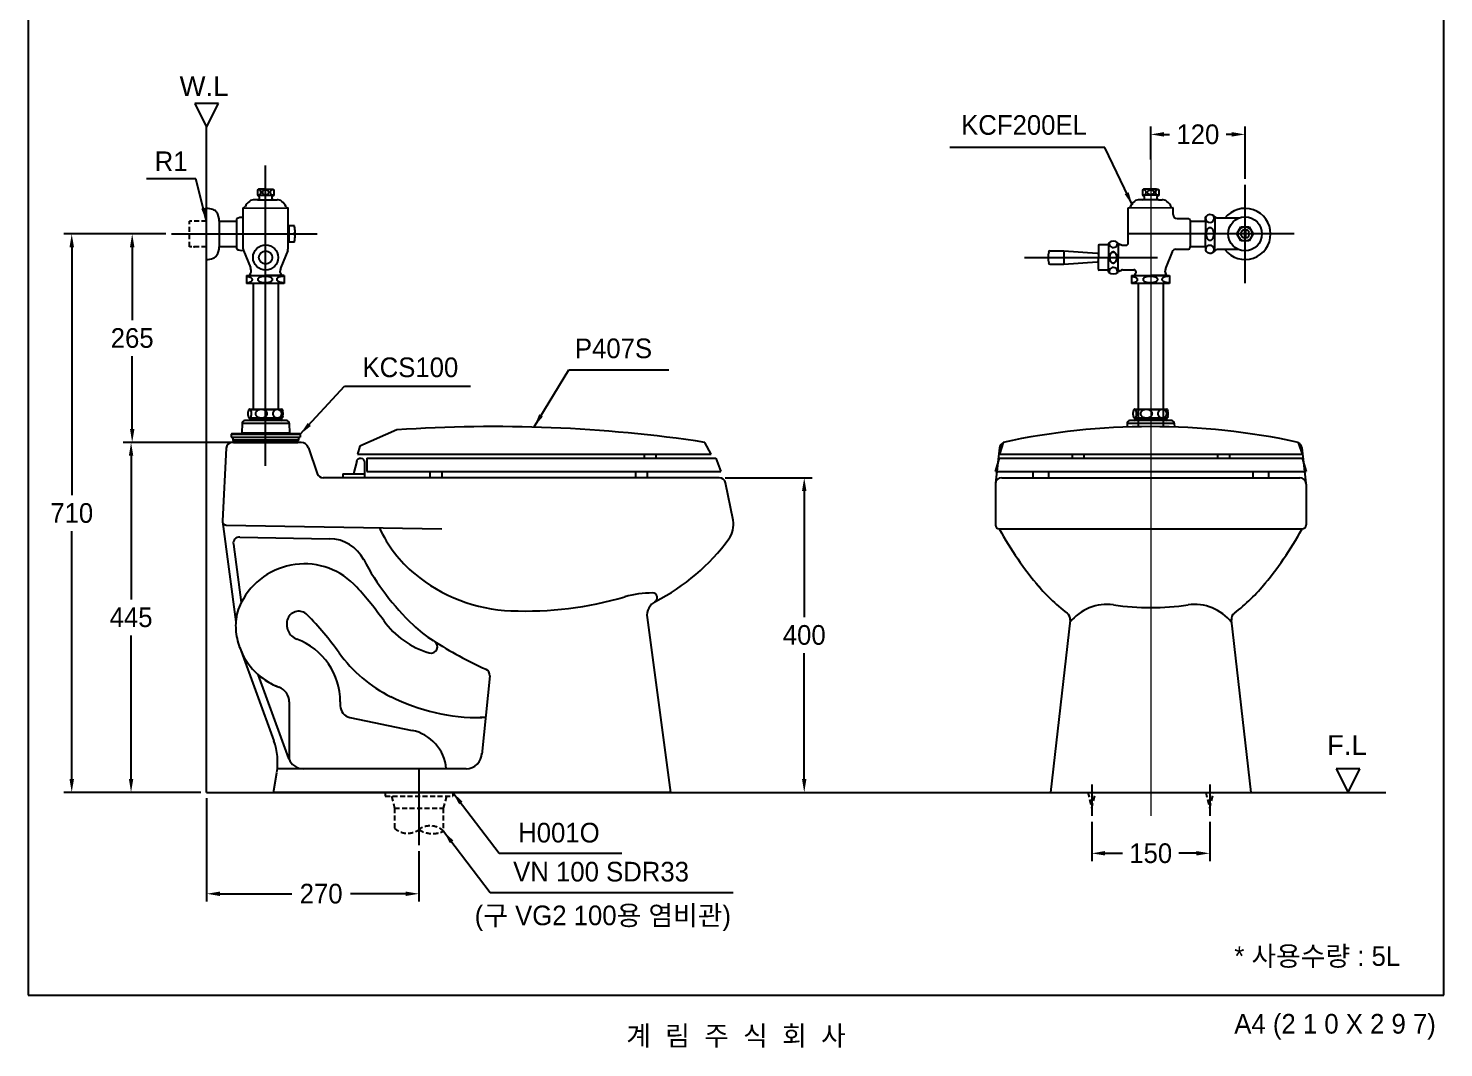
# Model space of a CAD drawing. Header units: millimetres. Extents: x -1900 to 1800, y -67 to 2530.
# Drawn here: x 0 to 1800, y -67 to 1229 of the extents above; entities that cross this region are included whole.
import ezdxf
from ezdxf.enums import TextEntityAlignment as Align
from ezdxf.lldxf.tags import DXFTag

# ---------------------------------------------------------------- set-up
doc = ezdxf.new("R2010")
doc.units = ezdxf.units.MM
doc.linetypes.add('DASHED2', pattern=[9.525, 6.35, -3.175])
for name, color, linetype in [('TEXT', 7, 'Continuous'), ('내부선 및 부속', 4, 'Continuous'), ('도각라인', 255, 'Continuous'), ('외형선', 3, 'Continuous'), ('점선', 6, 'DASHED2'), ('중심선', 1, 'DASHED'), ('치수선', 7, 'Continuous')]:
    doc.layers.add(name, color=color, linetype=linetype)
doc.styles.add('____', font='')
doc.styles.add('타이틀', font='H2GTRM.TTF', dxfattribs={"height": 25})
doc.styles.get('____').set_extended_font_data('굴림')
tags = doc.linetypes.add('DASHDOT', pattern=[70, 31, -13, 13, -13]).pattern_tags.tags
tags[10:11] = [DXFTag(74, 4), DXFTag(75, 0), DXFTag(340, '0'), DXFTag(46, 0.0), DXFTag(50, 0.0), DXFTag(44, 0.0), DXFTag(45, 0.0)]
tags[8:9] = [DXFTag(74, 4), DXFTag(75, 0), DXFTag(340, '0'), DXFTag(46, 0.0), DXFTag(50, 0.0), DXFTag(44, 0.0), DXFTag(45, 0.0)]
tags[6:7] = [DXFTag(74, 4), DXFTag(75, 0), DXFTag(340, '0'), DXFTag(46, 0.0), DXFTag(50, 0.0), DXFTag(44, 0.0), DXFTag(45, 0.0)]
tags[4:5] = [DXFTag(74, 4), DXFTag(75, 0), DXFTag(340, '0'), DXFTag(46, 0.0), DXFTag(50, 0.0), DXFTag(44, 0.0), DXFTag(45, 0.0)]
tags = doc.linetypes.add('DASHED', pattern=[25.72, 12.86, -12.86]).pattern_tags.tags
tags[6:7] = [DXFTag(74, 4), DXFTag(75, 0), DXFTag(340, '0'), DXFTag(46, 0.0), DXFTag(50, 0.0), DXFTag(44, 0.0), DXFTag(45, 0.0)]
tags[4:5] = [DXFTag(74, 4), DXFTag(75, 0), DXFTag(340, '0'), DXFTag(46, 0.0), DXFTag(50, 0.0), DXFTag(44, 0.0), DXFTag(45, 0.0)]
doc.dimstyles.new('MSADIM', dxfattribs={"dimtxt": 33, "dimasz": 17, "dimexe": 10, "dimexo": 7.5, "dimgap": 10, "dimtad": 0, "dimtih": 1, "dimtoh": 1, "dimdec": 0, "dimzin": 1, "dimdsep": 46, "dimtxsty": '____', "dimcen": 11.25, "dimadec": 0, "dimazin": 0, "dimtfac": 1, "dimtdec": 0, "dimtix": 1, "dimtmove": 0, "dimatfit": 3, "dimfxl": 1, "dimtolj": 1, "dimtzin": 1, "dimarcsym": 0})

# ---------------------------------------------------------------- blocks, each defined once
blk = doc.blocks.new('*D3')
at = {"layer": '치수선', "color": 0, "linetype": 'Continuous', "lineweight": -2, "transparency": 16777216}
for p, q in [((226.8, 250.2), (226.8, 118.8)), ((496.8, 183), (496.8, 118.8)), ((243.8, 128.8), (335.1, 128.8)), ((479.8, 128.8), (409.7, 128.8))]:
    blk.add_line(p, q, dxfattribs=at)
at = {"layer": '치수선', "color": 0, "linetype": 'Continuous', "transparency": 16777216}
for points in [[(243.8, 131.6), (243.8, 125.9), (226.8, 128.8)], [(479.8, 131.6), (479.8, 125.9), (496.8, 128.8)]]:
    blk.add_solid(points, dxfattribs=at)
at = {"layer": '치수선', "color": 0, "linetype": 'Continuous', "transparency": 16777216, "insert": (372.4, 128.8), "char_height": 25, "attachment_point": 5, "style": '____'}
blk.add_mtext('\\A1;270', dxfattribs=at)
blk = doc.blocks.new('*D4')
at = {"layer": '치수선', "color": 0, "linetype": 'Continuous', "lineweight": -2, "transparency": 16777216}
for p, q in [((1427.4, 1062.2), (1427.4, 1104.2)), ((1547.4, 1037.7), (1547.4, 1104.2)), ((1444.4, 1094.2), (1451.4, 1094.2)), ((1530.4, 1094.2), (1523.3, 1094.2))]:
    blk.add_line(p, q, dxfattribs=at)
at = {"layer": '치수선', "color": 0, "linetype": 'Continuous', "transparency": 16777216}
for points in [[(1444.4, 1097.1), (1444.4, 1091.4), (1427.4, 1094.2)], [(1530.4, 1097.1), (1530.4, 1091.4), (1547.4, 1094.2)]]:
    blk.add_solid(points, dxfattribs=at)
at = {"layer": '치수선', "color": 0, "linetype": 'Continuous', "transparency": 16777216, "insert": (1487.4, 1094.2), "char_height": 25, "attachment_point": 5, "style": '____'}
blk.add_mtext('\\A1;120', dxfattribs=at)
blk = doc.blocks.new('*D5')
at = {"layer": '치수선', "color": 0, "linetype": 'Continuous', "lineweight": -2, "transparency": 16777216}
for p, q in [((886.3, 657.7), (996.8, 657.7)), ((986.8, 640.7), (986.8, 480.5)), ((986.8, 274.7), (986.8, 434.8)), ((824.3, 257.7), (996.8, 257.7))]:
    blk.add_line(p, q, dxfattribs=at)
at = {"layer": '치수선', "color": 0, "linetype": 'Continuous', "transparency": 16777216}
for points in [[(983.9, 640.7), (989.6, 640.7), (986.8, 657.7)], [(983.9, 274.7), (989.6, 274.7), (986.8, 257.7)]]:
    blk.add_solid(points, dxfattribs=at)
at = {"layer": '치수선', "color": 0, "linetype": 'Continuous', "transparency": 16777216, "insert": (986.8, 457.7), "char_height": 25, "attachment_point": 5, "style": '____'}
blk.add_mtext('\\A1;400', dxfattribs=at)
blk = doc.blocks.new('*D13')
at = {"layer": '치수선', "color": 0, "linetype": 'Continuous', "lineweight": -2, "transparency": 16777216}
for p, q in [((294.3, 702.7), (120.7, 702.7)), ((130.7, 685.7), (130.7, 503)), ((130.7, 274.7), (130.7, 457.3)), ((219.3, 257.7), (120.7, 257.7))]:
    blk.add_line(p, q, dxfattribs=at)
at = {"layer": '치수선', "color": 0, "linetype": 'Continuous', "transparency": 16777216}
for points in [[(127.9, 685.7), (133.5, 685.7), (130.7, 702.7)], [(127.9, 274.7), (133.5, 274.7), (130.7, 257.7)]]:
    blk.add_solid(points, dxfattribs=at)
at = {"layer": '치수선', "color": 0, "linetype": 'Continuous', "transparency": 16777216, "insert": (130.7, 480.2), "char_height": 25, "attachment_point": 5, "style": '____'}
blk.add_mtext('\\A1;445', dxfattribs=at)
blk = doc.blocks.new('*D14')
at = {"layer": '치수선', "color": 0, "linetype": 'Continuous', "lineweight": -2, "transparency": 16777216}
for p, q in [((174.8, 967.7), (122.1, 967.7)), ((132.1, 950.7), (132.1, 858)), ((132.1, 719.7), (132.1, 812.4)), ((253.3, 702.7), (122.1, 702.7))]:
    blk.add_line(p, q, dxfattribs=at)
at = {"layer": '치수선', "color": 0, "linetype": 'Continuous', "transparency": 16777216}
for points in [[(129.3, 950.7), (135, 950.7), (132.1, 967.7)], [(129.3, 719.7), (135, 719.7), (132.1, 702.7)]]:
    blk.add_solid(points, dxfattribs=at)
at = {"layer": '치수선', "color": 0, "linetype": 'Continuous', "transparency": 16777216, "insert": (132.1, 835.2), "char_height": 25, "attachment_point": 5, "style": '____'}
blk.add_mtext('\\A1;265', dxfattribs=at)
blk = doc.blocks.new('*D15')
at = {"layer": '치수선', "color": 0, "linetype": 'Continuous', "lineweight": -2, "transparency": 16777216}
for p, q in [((174.8, 967.7), (45.2, 967.7)), ((55.2, 950.7), (55.2, 635.5)), ((55.2, 274.7), (55.2, 589.8)), ((219.3, 257.7), (45.2, 257.7))]:
    blk.add_line(p, q, dxfattribs=at)
at = {"layer": '치수선', "color": 0, "linetype": 'Continuous', "transparency": 16777216}
for points in [[(52.4, 950.7), (58.1, 950.7), (55.2, 967.7)], [(52.4, 274.7), (58.1, 274.7), (55.2, 257.7)]]:
    blk.add_solid(points, dxfattribs=at)
at = {"layer": '치수선', "color": 0, "linetype": 'Continuous', "transparency": 16777216, "insert": (55.2, 612.7), "char_height": 25, "attachment_point": 5, "style": '____'}
blk.add_mtext('\\A1;710', dxfattribs=at)
blk = doc.blocks.new('*D16')
at = {"layer": '치수선', "color": 0, "linetype": 'Continuous', "lineweight": -2, "transparency": 16777216}
for p, q in [((1352.4, 220.2), (1352.4, 170.2)), ((1502.4, 220.2), (1502.4, 170.2)), ((1369.4, 180.2), (1391.5, 180.2)), ((1485.4, 180.2), (1463.3, 180.2))]:
    blk.add_line(p, q, dxfattribs=at)
at = {"layer": '치수선', "color": 0, "linetype": 'Continuous', "transparency": 16777216}
for points in [[(1369.4, 183.1), (1369.4, 177.4), (1352.4, 180.2)], [(1485.4, 183.1), (1485.4, 177.4), (1502.4, 180.2)]]:
    blk.add_solid(points, dxfattribs=at)
at = {"layer": '치수선', "color": 0, "linetype": 'Continuous', "transparency": 16777216, "insert": (1427.4, 180.2), "char_height": 25, "attachment_point": 5, "style": '____'}
blk.add_mtext('\\A1;150', dxfattribs=at)

msp = doc.modelspace()

# ---------------------------------------------------------------- linework, layer by layer
at = {"layer": '내부선 및 부속', "linetype": 'Continuous'}
for p, q in [((291.5, 1011.2), (287.4, 1011.2)), ((292.8, 1024.7), (291.4, 1023.9)), ((291.4, 1023.9), (291.4, 1016.8)), ((291.4, 1016.8), (292.3, 1016.2)), ((291.4, 1016.8), (293, 1015.7)), ((291.4, 1016.8), (312.2, 1016.8)), ((291.5, 1011.2), (312.1, 1011.2)), ((301.8, 1024.7), (292.8, 1024.7)), ((294.3, 1024.7), (310.8, 1024.7)), ((312.2, 1016.8), (310.7, 1015.7)), ((310.8, 1024.7), (312.2, 1023.9)), ((312.2, 1016.8), (311.4, 1016.2)), ((312.1, 1011.2), (316.3, 1011.2)), ((312.2, 1023.9), (312.2, 1016.8)), ((1417.1, 1011.2), (1412.9, 1011.2)), ((1418.4, 1024.7), (1417, 1023.9)), ((1417, 1023.9), (1417, 1016.8)), ((1417, 1016.8), (1417.8, 1016.2)), ((1417, 1016.8), (1418.5, 1015.7)), ((1437.8, 1016.8), (1417, 1016.8)), ((1437.7, 1011.2), (1417.1, 1011.2)), ((1434.9, 1024.7), (1418.4, 1024.7)), ((1427.4, 1024.7), (1436.4, 1024.7)), ((1437.8, 1016.8), (1436.2, 1015.7)), ((1436.4, 1024.7), (1437.8, 1023.9)), ((1437.8, 1016.8), (1436.9, 1016.2)), ((1437.7, 1011.2), (1441.8, 1011.2)), ((1437.8, 1023.9), (1437.8, 1016.8)), ((273.3, 1000.7), (330.3, 1000.5)), ((273.3, 948.6), (273.3, 1000.7)), ((330.3, 1000.5), (330.1, 1000.7)), ((330.3, 948.6), (330.3, 1000.7)), ((1398.9, 998.7), (1398.9, 1000.7)), ((1398.9, 1000.5), (1399, 1000.7)), ((1455.9, 1000.7), (1398.9, 1000.5)), ((1398.9, 956.2), (1398.9, 998.7)), ((1455.9, 998.7), (1455.9, 1000.7)), ((1455.9, 992.2), (1455.9, 998.7)), ((242.8, 983.9), (242.8, 951.4)), ((242.8, 983.9), (264.8, 983.9)), ((264.8, 986.7), (264.8, 967.7)), ((331.5, 978.1), (331, 976.9)), ((331.5, 978.1), (331.5, 957.3)), ((338.5, 978.1), (331.5, 978.1)), ((1460.9, 987.2), (1475.4, 987.2)), ((1477.4, 985.2), (1477.4, 983.7)), ((1477.4, 983.7), (1477.4, 950.2)), ((1477.4, 983.7), (1497, 983.7)), ((1497, 984.9), (1497, 989.2)), ((1497, 984.9), (1497, 967.7)), ((1508.8, 988.7), (1508.8, 989.5)), ((1508.8, 989.3), (1511.5, 987.7)), ((1508.8, 988.7), (1508.8, 967.7)), ((1539.5, 987.7), (1511.5, 987.7)), ((1537, 967.7), (1542.2, 976.7)), ((1542.2, 976.7), (1552.6, 976.7)), ((1546.7, 973), (1546.7, 962.3)), ((1548.1, 973), (1548.1, 962.3)), ((1552.6, 976.7), (1557.8, 967.7)), ((264.8, 967.7), (264.8, 948.7)), ((331.5, 957.3), (331, 958.4)), ((338.5, 957.3), (331.5, 957.3)), ((339.3, 968.4), (337.3, 968.4)), ((337.3, 968.4), (337.3, 966.9)), ((339.3, 966.9), (337.3, 966.9)), ((1373.9, 956.1), (1373.9, 937.7)), ((1385.9, 956.1), (1385.9, 937.7)), ((1385.9, 955.2), (1387.4, 955.2)), ((1385.9, 954.2), (1389.1, 954.2)), ((1387.4, 955.2), (1390.2, 953.6)), ((1387.4, 954.2), (1387.4, 955.2)), ((1497, 950.4), (1497, 967.7)), ((1508.8, 946.7), (1508.8, 967.7)), ((1542.2, 958.7), (1537, 967.7)), ((1552.6, 958.7), (1542.2, 958.7)), ((1557.8, 967.7), (1552.6, 958.7)), ((264.8, 951.4), (242.8, 951.4)), ((273.7, 946.8), (282.5, 924.8)), ((330, 946.8), (321.2, 924.8)), ((1299.5, 946.2), (1316.9, 946.2)), ((1316.9, 946.2), (1316.9, 929.2)), ((1316.9, 946.2), (1359.1, 943.2)), ((1360.9, 952.7), (1360.9, 948.4)), ((1360.9, 948.4), (1360.9, 937.7)), ((1360.9, 922.7), (1360.9, 937.7)), ((1372.9, 953.7), (1361.9, 953.7)), ((1373.9, 919.2), (1373.9, 937.7)), ((1385.9, 919.2), (1385.9, 937.7)), ((1391.7, 953.2), (1395.9, 953.2)), ((1454.8, 945), (1446.7, 924.8)), ((1459.5, 948.2), (1475.4, 948.2)), ((1477.4, 950.2), (1477.4, 951.7)), ((1477.4, 951.7), (1497, 951.7)), ((1477.4, 951.7), (1497, 951.7)), ((1497, 950.4), (1497, 951.7)), ((1497, 950.4), (1497, 946.2)), ((1497, 950.4), (1497, 946.2)), ((1508.8, 946.1), (1511.5, 947.7)), ((1508.8, 946.7), (1508.8, 947.6)), ((1508.8, 946.7), (1508.8, 945.9)), ((1539.5, 947.7), (1511.5, 947.7)), ((283.3, 919.1), (283.3, 920.4)), ((320.3, 919.1), (320.3, 920.4)), ((320.3, 918.8), (320.3, 919.2)), ((1299.5, 929.2), (1316.9, 929.2)), ((1316.9, 929.2), (1359.1, 932.2)), ((1372.9, 921.7), (1361.9, 921.7)), ((1385.9, 921.2), (1389.1, 921.2)), ((1385.9, 920.2), (1387.4, 920.2)), ((1387.4, 920.2), (1390.2, 921.8)), ((1387.4, 921.2), (1387.4, 920.2)), ((1391.7, 922.2), (1405.9, 922.2)), ((1408.9, 918.8), (1408.9, 919.2)), ((1445.9, 919.1), (1445.9, 920.4)), ((277.3, 914.7), (277.3, 904.7)), ((277.3, 914.7), (301.3, 914.7)), ((325.3, 904.7), (277.3, 904.7)), ((281.4, 914.7), (281.6, 914.7)), ((281.8, 915.7), (282.9, 917.6)), ((281.8, 914.7), (281.8, 915.7)), ((285.9, 904.7), (285.9, 744.9)), ((325.3, 914.7), (301.3, 914.7)), ((301.6, 914.7), (322.1, 914.7)), ((317.7, 904.7), (317.7, 744.9)), ((321.8, 915.7), (320.6, 917.8)), ((321.7, 914.7), (321.6, 914.7)), ((321.7, 914.7), (322.1, 914.7)), ((321.8, 914.7), (321.8, 915.7)), ((325.3, 914.7), (325.3, 904.7)), ((1403.1, 914.7), (1427.1, 914.7)), ((1403.1, 914.7), (1403.1, 904.7)), ((1451.1, 904.7), (1403.1, 904.7)), ((1407.2, 914.7), (1407.4, 914.7)), ((1407.4, 915.7), (1408.6, 917.8)), ((1407.4, 914.7), (1407.4, 915.7)), ((1411.5, 904.7), (1411.5, 722.5)), ((1448.1, 914.7), (1427.1, 914.7)), ((1427.4, 914.7), (1451.1, 914.7)), ((1443.3, 904.7), (1443.3, 722.5)), ((1447.4, 915.7), (1446.3, 917.6)), ((1447.4, 914.7), (1447.4, 915.7)), ((1447.5, 914.7), (1447.4, 914.7)), ((1447.5, 914.7), (1447.9, 914.7)), ((1451.1, 914.7), (1451.1, 904.7)), ((260.8, 702.7), (342.9, 702.7)), ((468.5, 718.4), (421.5, 697.7)), ((868.5, 687.7), (860.5, 702.7)), ((1239.9, 702.7), (1234.9, 687.7)), ((1614.9, 702.7), (1619.9, 687.7)), ((421.5, 697.7), (418.5, 687.7)), ((418.5, 687.7), (868.5, 687.7)), ((783, 687.7), (783, 682.7)), ((798, 687.7), (798, 682.7)), ((1234.9, 687.7), (1619.9, 687.7)), ((1327.4, 687.7), (1327.4, 682.7)), ((1342.4, 687.7), (1342.4, 682.7)), ((1512.4, 687.7), (1512.4, 682.7)), ((1527.4, 687.7), (1527.4, 682.7)), ((417.6, 678.9), (413.6, 662.7)), ((427.5, 677.7), (427.5, 657.7)), ((430.5, 682.7), (874.5, 682.7)), ((430.5, 682.7), (430.5, 665.7)), ((874.5, 682.7), (880.5, 665.7)), ((1229.9, 665.7), (1234.9, 682.7)), ((1234.9, 682.7), (1619.9, 682.7)), ((1619.9, 682.7), (1624.9, 665.7)), ((399.8, 662.7), (427.5, 662.7)), ((399.8, 662.7), (399.8, 657.7)), ((430.5, 665.7), (880.5, 665.7)), ((510.8, 665.7), (510.8, 657.7)), ((525.8, 665.7), (525.8, 657.7)), ((772.2, 665.7), (772.2, 657.7)), ((787.2, 665.7), (787.2, 657.7)), ((1229.9, 665.7), (1624.9, 665.7)), ((1237.9, 657.7), (1616.9, 657.7)), ((1277.4, 665.7), (1277.4, 657.7)), ((1297.4, 665.7), (1297.4, 657.7)), ((1557.4, 665.7), (1557.4, 657.7)), ((1577.4, 665.7), (1577.4, 657.7)), ((251.7, 597.6), (525.9, 592.7)), ((268.9, 582.3), (383.2, 580.2)), ((1234.9, 592.7), (1619.9, 592.7)), ((260.8, 573.2), (270.7, 499)), ((292, 407.7), (331.1, 300.8)), ((586.8, 406), (576.7, 305.7)), ((331.8, 372.7), (331.8, 299.1)), ((396.8, 372.7), (396.8, 367.7)), ((408.8, 353), (488, 336.5)), ((581.4, 352.7), (574.6, 352.7)), ((556.8, 287.7), (316.7, 287.7))]:
    msp.add_line(p, q, dxfattribs=at)
at = {"layer": '내부선 및 부속'}
for p, q in [((280.7, 744.6), (280.9, 744.6)), ((281.1, 744.9), (322.5, 744.9)), ((282.1, 744.6), (294.1, 744.6)), ((298.7, 744.6), (315, 744.6)), ((318.3, 744.6), (322.9, 744.6)), ((1406.3, 744.6), (1406.5, 744.6)), ((1406.7, 744.9), (1448.1, 744.9)), ((1407.7, 744.6), (1419.7, 744.6)), ((1424.2, 744.6), (1440.6, 744.6)), ((1443.9, 744.6), (1448.5, 744.6)), ((271.8, 726.9), (271.6, 714.4)), ((271.8, 726.9), (331.9, 726.9)), ((328.4, 730.4), (275.3, 730.4)), ((280.7, 733.7), (280.9, 733.7)), ((281.1, 733.4), (322.5, 733.4)), ((281.8, 733.4), (281.8, 731.4)), ((321.8, 731.4), (281.8, 731.4)), ((282.1, 733.7), (294.1, 733.7)), ((298.7, 733.7), (315, 733.7)), ((318.3, 733.7), (322.9, 733.7)), ((321.8, 733.4), (321.8, 731.4)), ((331.9, 726.9), (332, 714.4)), ((1397.3, 726.9), (1397.3, 722.2)), ((1397.3, 726.9), (1457.4, 726.9)), ((1453.9, 730.4), (1400.8, 730.4)), ((1406.3, 733.7), (1406.5, 733.7)), ((1406.7, 733.4), (1448.1, 733.4)), ((1407.4, 733.4), (1407.4, 731.4)), ((1447.4, 731.4), (1407.4, 731.4)), ((1407.7, 733.7), (1419.7, 733.7)), ((1424.2, 733.7), (1440.6, 733.7)), ((1443.9, 733.7), (1448.5, 733.7)), ((1447.4, 733.4), (1447.4, 731.4)), ((1457.4, 726.9), (1457.5, 722.2)), ((257.9, 712.9), (257.8, 709.4)), ((257.8, 709.4), (345.8, 709.4)), ((257.9, 712.9), (345.8, 712.9)), ((258.9, 713.9), (344.8, 713.9)), ((260.1, 709.4), (260, 705.6)), ((343.6, 705.6), (260, 705.6)), ((343.1, 705.1), (260.5, 705.1)), ((261.4, 705.1), (261.4, 702.7)), ((342.2, 702.7), (261.4, 702.7)), ((332, 714.4), (271.6, 714.4)), ((342.3, 705.1), (342.2, 702.7)), ((343.5, 709.4), (343.6, 705.6)), ((345.8, 712.9), (345.8, 709.4))]:
    msp.add_line(p, q, dxfattribs=at)
at = {"layer": '내부선 및 부속', "linetype": 'Continuous', "flags": 128}
msp.add_lwpolyline([(417.6, 678.9, -0.883848), (427.5, 677.7)], format="xyb", dxfattribs=at)
at = {"layer": '내부선 및 부속', "linetype": 'Continuous'}
for centre, radius in [((1547.4, 967.7), 21.5), ((1547.4, 967.7), 9), ((1547.4, 967.7), 5.4), ((301.8, 937.7), 16), ((301.8, 937.7), 8.5)]:
    msp.add_circle(centre, radius, dxfattribs=at)
for centre, radius, start, end in [((293.5, 993.3), 20, 127.8233, 153.2498), ((287.4, 1001.2), 10, 90, 127.8233), ((292.8, 1020.5), 3.24, 244.0741, 115.9259), ((291.5, 1013.7), 2.5, 270, 54.4756), ((310.8, 1020.5), 3.24, 64.0741, 295.9259), ((312.1, 1013.7), 2.5, 125.5244, 270), ((316.3, 1001.2), 10, 52.1767, 90), ((310.1, 993.3), 20, 26.7502, 52.1767), ((1419.1, 993.3), 20, 127.8233, 153.2498), ((1412.9, 1001.2), 10, 90, 127.8233), ((1418.4, 1020.5), 3.24, 244.0741, 115.9259), ((1417.1, 1013.7), 2.5, 270, 54.4756), ((1436.4, 1020.5), 3.24, 64.0741, 295.9259), ((1437.7, 1013.7), 2.5, 125.5244, 270), ((1441.8, 1001.2), 10, 52.1767, 90), ((1435.7, 993.3), 20, 26.7502, 52.1767), ((225.3, 970.2), 30, 70.9929, 87.134), ((231.5, 989.3), 10, 37.1965, 68.8073), ((222.8, 984.2), 20, 359.2838, 33.7923), ((273, 1003.6), 3, 276.7194, 333.4346), ((330.7, 1003.6), 3, 206.5654, 263.2806), ((1398.5, 1003.6), 3, 276.7194, 333.4346), ((1456.2, 1003.6), 3, 206.5654, 263.2806), ((1460.9, 992.2), 5, 180, 270), ((1503, 984.7), 7.5, 39.9055, 143.1301), ((1502.7, 987.7), 5.44, 154.1576, 28.8551), ((1547.4, 967.7), 32.5, 217.9799, 142.0201), ((270.8, 978.7), 10, 75.6711, 127.05), ((329.8, 977.5), 1.3, 292.6199, 334.4413), ((269.3, 967.7), 70, 4.4244, 8.5378), ((269.3, 967.7), 70, 0.6139, 4.4244), ((1475.4, 985.2), 2, 0, 90), ((329.8, 957.9), 1.3, 25.5587, 67.3801), ((269.3, 967.7), 70, 351.4622, 355.5756), ((269.3, 967.7), 70, 355.5756, 359.3861), ((1372.9, 954.7), 1, 270, 0), ((1379.9, 949.4), 9, 48.1897, 131.8103), ((1379.9, 955.6), 5.22, 171.2455, 12.9421), ((1395.9, 956.2), 3, 270, 0), ((225.3, 965.1), 30, 272.866, 289.0071), ((231.5, 946.1), 10, 291.1927, 322.8035), ((222.8, 951.2), 20, 326.2077, 0.7162), ((270.8, 956.7), 10, 232.95, 285.8888), ((278.3, 948.6), 5, 180, 201.8014), ((325.3, 948.6), 5, 338.1986, 0), ((1333.6, 937.7), 36.6, 169.1799, 190.8201), ((1299.5, 944.2), 2, 90, 169.1799), ((1359.4, 947.2), 4, 266.3211, 292.0243), ((1361.9, 952.7), 1, 90, 180), ((1391.7, 956.2), 3, 240, 270), ((1459.5, 943.2), 5, 90, 158.1986), ((1475.4, 950.2), 2, 270, 0), ((1503, 950.7), 7.5, 216.8699, 320.0945), ((1502.7, 947.7), 5.44, 331.1449, 205.8424), ((271.3, 920.4), 12, 0, 21.8014), ((280.3, 919.1), 3, 330, 0), ((332.3, 920.4), 12, 158.1986, 180), ((322.3, 918.8), 2, 180, 210), ((1299.5, 931.2), 2, 190.8201, 270), ((1359.4, 928.2), 4, 67.9757, 93.6789), ((1361.9, 922.7), 1, 180, 270), ((1372.9, 920.7), 1, 0, 90), ((1379.9, 925.9), 9, 228.1897, 311.8103), ((1379.9, 919.8), 5.22, 347.0579, 188.7545), ((1391.7, 919.2), 3, 90, 120), ((1405.9, 919.2), 3, 0, 90), ((1406.9, 918.8), 2, 330, 0), ((1457.9, 920.4), 12, 158.1986, 180), ((1448.9, 919.1), 3, 180, 210), ((592.4, -1084.5), 1807.2, 81.4679, 93.9308), ((1427.4, -166.2), 888.9, 77.8229, 102.1771), ((1237.9, 649.7), 8, 90, 180), ((1616.9, 649.7), 8, 0, 90), ((596.6, 662.6), 165, 204.5162, 230.3893), ((268.7, 574.3), 8, 88.9737, 187.6286), ((382.3, 530.2), 50, 27.7422, 88.9737), ((351, 458.2), 90, 42.0843, 152.9898), ((709.8, 702.5), 320, 207.7422, 226.4481), ((622.1, 693.4), 205, 230.3893, 267.6713), ((50.4, 186.8), 495, 35.7826, 42.0843), ((632.1, 938.2), 450, 267.6713, 286.3429), ((792.5, 391.2), 120, 89.3237, 106.3429), ((793.8, 505.2), 6, 299.9603, 89.3237), ((328.7, 469.6), 65, 152.9898, 175.4594), ((328.7, 469.6), 65, 152.9898, 153.0838), ((344, 473), 15, 44.2648, 157.9766), ((1371.6, 436.6), 60, 81.9774, 141.6414), ((1427.4, 832.7), 340, 261.9774, 278.0226), ((1483.2, 436.6), 60, 38.3586, 98.0226), ((348.6, 471.1), 20, 157.9766, 249.4712), ((50.4, 186.8), 425, 35.7826, 44.2648), ((541.2, 540.5), 110, 215.7826, 253.4939), ((606.4, 593.8), 170, 226.4481, 237.3485), ((311.8, 372.7), 85, 0, 69.4712), ((798, 892.7), 525, 237.3485, 245.7215), ((348.6, 471.1), 85, 200.1111, 249.4712), ((541.2, 540.5), 180, 215.7826, 243.5457), ((512.2, 442.7), 8, 253.4939, 57.5793), ((578.8, 406.8), 8, 354.2735, 65.7215), ((348.6, 471.1), 85, 228.1836, 249.4712), ((311.8, 372.7), 20, 0, 69.4712), ((574.6, 607.7), 255, 243.5457, 270.4969), ((411.8, 367.7), 15, 180, 258.2626), ((476.8, 282.7), 55, 5.2159, 78.2626), ((556.8, 307.7), 20, 270, 0), ((349.9, 307.7), 20, 200.1111, 270)]:
    msp.add_arc(centre, radius, start, end, dxfattribs=at)
at = {"layer": '내부선 및 부속'}
for centre, radius, start, end in [((281.1, 744.4), 0.5, 90, 157.6398), ((322.5, 744.4), 0.5, 22.3602, 90), ((1406.7, 744.4), 0.5, 90, 157.6398), ((1448.1, 744.4), 0.5, 22.3602, 90), ((275.3, 726.9), 3.5, 90, 179.3055), ((281.1, 733.9), 0.5, 202.3602, 270), ((280.8, 731.4), 1, 270, 0), ((322.8, 731.4), 1, 180, 270), ((322.5, 733.9), 0.5, 270, 337.6398), ((328.4, 726.9), 3.5, 0.6945, 90), ((1400.8, 726.9), 3.5, 90, 179.3055), ((1406.7, 733.9), 0.5, 202.3602, 270), ((1406.4, 731.4), 1, 270, 0), ((1448.4, 731.4), 1, 180, 270), ((1448.1, 733.9), 0.5, 270, 337.6398), ((1453.9, 726.9), 3.5, 0.6945, 90), ((258.9, 712.9), 1, 90, 179.3634), ((260.5, 705.6), 0.5, 178, 270), ((271.1, 714.4), 0.5, 270, 359.3055), ((332.5, 714.4), 0.5, 180.6945, 270), ((343.1, 705.6), 0.5, 270, 2), ((344.8, 712.9), 1, 0.6366, 90)]:
    msp.add_arc(centre, radius, start, end, dxfattribs=at)
at = {"layer": '내부선 및 부속', "linetype": 'Continuous'}
for points, weights in [([(301.8, 1023.6), (297.6, 1023.6), (297.6, 1020.5)], [1, 0.707106769085, 1]), ([(297.6, 1020.5), (297.6, 1017.5), (301.8, 1017.5)], [1, 0.707106769085, 1]), ([(305.9, 1020.5), (305.9, 1023.6), (301.8, 1023.6)], [1, 0.707106769085, 1]), ([(301.8, 1017.5), (305.9, 1017.5), (305.9, 1020.5)], [1, 0.707106769085, 1]), ([(1423.3, 1020.5), (1423.3, 1023.6), (1427.4, 1023.6)], [1, 0.707106769085, 1]), ([(1427.4, 1017.5), (1423.3, 1017.5), (1423.3, 1020.5)], [1, 0.707106769085, 1]), ([(1427.4, 1023.6), (1431.6, 1023.6), (1431.6, 1020.5)], [1, 0.707106769085, 1]), ([(1431.6, 1020.5), (1431.6, 1017.5), (1427.4, 1017.5)], [1, 0.707106769085, 1]), ([(1498.3, 967.6), (1498.3, 975.9), (1502.8, 975.9)], [1, 0.707106769085, 1]), ([(1502.8, 975.9), (1507.3, 975.9), (1507.3, 967.6)], [1, 0.707106769085, 1]), ([(1502.8, 959.2), (1498.3, 959.2), (1498.3, 967.6)], [1, 0.707106769085, 1]), ([(1507.3, 967.6), (1507.3, 959.2), (1502.8, 959.2)], [1, 0.707106769085, 1]), ([(1379.7, 944.8), (1375.1, 944.8), (1375.1, 937.7)], [1, 0.707106769085, 1]), ([(1375.1, 937.6), (1375.1, 944.7), (1379.7, 944.7)], [1, 0.707106769085, 1]), ([(1375.1, 937.7), (1375.1, 930.6), (1379.7, 930.6)], [1, 0.707106769085, 1]), ([(1379.7, 930.5), (1375.1, 930.5), (1375.1, 937.6)], [1, 0.707106769085, 1]), ([(1384.3, 937.7), (1384.3, 944.8), (1379.7, 944.8)], [1, 0.707106769085, 1]), ([(1379.7, 944.7), (1384.3, 944.7), (1384.3, 937.6)], [1, 0.707106769085, 1]), ([(1379.7, 930.6), (1384.3, 930.6), (1384.3, 937.7)], [1, 0.707106769085, 1]), ([(1384.3, 937.6), (1384.3, 930.5), (1379.7, 930.5)], [1, 0.707106769085, 1]), ([(277.3, 905.6), (285, 906.2), (285, 909.5)], [0.934149503708, 0.74491161108, 1]), ([(285, 909.5), (285, 912.6), (277.8, 913.3)], [1, 0.75529140234, 0.919484734535]), ([(301.2, 913.7), (291.8, 913.7), (291.8, 909.8)], [1, 0.707106769085, 1]), ([(291.8, 909.8), (291.8, 905.8), (301.2, 905.8)], [1, 0.707106769085, 1]), ([(310.6, 909.8), (310.6, 913.7), (301.2, 913.7)], [1, 0.707106769085, 1]), ([(301.2, 905.8), (310.6, 905.8), (310.6, 909.8)], [1, 0.707106769085, 1]), ([(324.5, 913.8), (315.9, 913.5), (315.9, 909.9)], [0.964678823948, 0.725984036922, 1]), ([(315.9, 909.9), (315.9, 905.9), (325.3, 905.9)], [1, 0.707261145115, 0.999691426754]), ([(1403.1, 905.6), (1410.7, 906.2), (1410.7, 909.5)], [0.934149503708, 0.74491161108, 1]), ([(1410.7, 909.5), (1410.7, 912.6), (1403.6, 913.3)], [1, 0.75529140234, 0.919484734535]), ([(1427, 913.7), (1417.6, 913.7), (1417.6, 909.8)], [1, 0.707106769085, 1]), ([(1417.6, 909.8), (1417.6, 905.8), (1427, 905.8)], [1, 0.707106769085, 1]), ([(1436.4, 909.8), (1436.4, 913.7), (1427, 913.7)], [1, 0.707106769085, 1]), ([(1427, 905.8), (1436.4, 905.8), (1436.4, 909.8)], [1, 0.707106769085, 1]), ([(1450.2, 913.8), (1441.7, 913.5), (1441.7, 909.9)], [0.964678823948, 0.725984036922, 1]), ([(1441.7, 909.9), (1441.7, 905.9), (1451.1, 905.9)], [1, 0.707261145115, 0.999691426754])]:
    msp.add_rational_spline(points, weights, degree=2, dxfattribs=at)
at = {"layer": '내부선 및 부속'}
for points, knots in [([(280.1, 735.4), (279.9, 736), (279.7, 737.2), (279.6, 739.1), (279.7, 741), (279.9, 742.2), (280.1, 742.8)], [0, 0, 0, 0, 0.22782, 0.499997, 0.77219, 1, 1, 1, 1]), ([(280.7, 744.6), (280.6, 744.4), (280.4, 743.8), (280.2, 743.2), (280.1, 742.8)], [0, 0, 0, 0, 0.254027, 1, 1, 1, 1]), ([(280.1, 742.8), (280.2, 743.1), (280.3, 743.6), (280.6, 744.1), (280.8, 744.4), (280.8, 744.4)], [0, 0, 0, 0, 0.573123, 0.803858, 1, 1, 1, 1]), ([(280.8, 744.4), (280.8, 744.5), (280.9, 744.5), (280.9, 744.5), (280.9, 744.6)], [0, 0, 0, 0, 0.25775, 1, 1, 1, 1]), ([(280.9, 744.6), (281, 744.6), (281.2, 744.7), (281.5, 744.8), (281.8, 744.7), (282.1, 744.6), (282.1, 744.6)], [0, 0, 0, 0, 0.262199, 0.5, 0.737801, 1, 1, 1, 1]), ([(282.1, 744.6), (282.3, 744.4), (282.5, 744.1), (282.7, 743.7), (282.8, 743.4)], [0, 0, 0, 0, 0.435949, 1, 1, 1, 1]), ([(282.8, 743.4), (282.9, 743.1), (283.1, 742.3), (283.4, 740.9), (283.5, 739.4), (283.4, 737.8), (283.2, 736.4), (282.9, 735.2), (282.6, 734.4), (282.4, 733.9), (282.2, 733.8), (282.1, 733.7)], [0, 0, 0, 0, 0.111596, 0.24947, 0.407177, 0.56844, 0.7146, 0.835755, 0.930172, 0.967952, 1, 1, 1, 1]), ([(294.1, 733.7), (293.5, 733.8), (292.3, 734.3), (291, 735.3), (290.2, 736.3), (289.7, 737.2), (289.4, 738.1), (289.2, 739.1), (289.4, 740.1), (289.7, 741), (290.2, 741.9), (291, 742.9), (292.3, 743.9), (293.5, 744.4), (294.1, 744.6)], [0, 0, 0, 0, 0.123247, 0.247361, 0.310061, 0.373108, 0.436462, 0.5, 0.563539, 0.626894, 0.689943, 0.752643, 0.876759, 1, 1, 1, 1]), ([(294.1, 744.6), (294.2, 744.6), (294.4, 744.6), (294.8, 744.7), (295.2, 744.7), (295.8, 744.7), (296.4, 744.7), (297, 744.7), (297.5, 744.7), (298, 744.7), (298.4, 744.6), (298.6, 744.6), (298.7, 744.6)], [0, 0, 0, 0, 0.062559, 0.12508, 0.250065, 0.375035, 0.5, 0.624966, 0.749935, 0.87492, 0.937441, 1, 1, 1, 1]), ([(298.7, 744.6), (299.3, 744.4), (300.5, 743.9), (301.8, 742.9), (302.6, 741.9), (303.1, 741), (303.4, 740.1), (303.5, 739.1), (303.4, 738.1), (303.1, 737.2), (302.6, 736.3), (301.8, 735.3), (300.5, 734.3), (299.3, 733.8), (298.7, 733.7)], [0, 0, 0, 0, 0.123276, 0.247388, 0.310077, 0.37311, 0.436457, 0.499999, 0.563544, 0.626897, 0.689931, 0.752615, 0.876724, 1, 1, 1, 1]), ([(315, 733.7), (314.5, 733.9), (313.9, 734.2), (313.1, 734.9), (312.4, 735.8), (311.7, 737.2), (311.4, 739.1), (311.7, 741), (312.4, 742.4), (313.1, 743.3), (313.9, 744), (314.5, 744.4), (315, 744.6)], [0, 0, 0, 0, 0.108635, 0.166542, 0.227368, 0.358414, 0.500001, 0.641587, 0.772633, 0.833459, 0.891366, 1, 1, 1, 1]), ([(315, 744.6), (315.1, 744.6), (315.2, 744.6), (315.5, 744.7), (315.8, 744.7), (316.2, 744.7), (316.7, 744.7), (317.1, 744.7), (317.5, 744.7), (317.8, 744.7), (318.1, 744.6), (318.3, 744.6), (318.3, 744.6)], [0, 0, 0, 0, 0.063494, 0.12628, 0.251103, 0.3756, 0.5, 0.6244, 0.748896, 0.87372, 0.936506, 1, 1, 1, 1]), ([(318.3, 744.6), (318.8, 744.4), (319.8, 743.8), (320.6, 742.9), (320.9, 742.4)], [0, 0, 0, 0, 0.476353, 1, 1, 1, 1]), ([(320.9, 742.4), (321.1, 742.1), (321.5, 741.2), (321.9, 739.9), (321.9, 738.4), (321.6, 737.1), (321, 735.9), (320.2, 734.9), (319.3, 734.1), (318.7, 733.8), (318.3, 733.7)], [0, 0, 0, 0, 0.127441, 0.263144, 0.402472, 0.538495, 0.666392, 0.78507, 0.895641, 1, 1, 1, 1]), ([(322.9, 744.6), (323, 744.4), (323.2, 743.8), (323.4, 743.2), (323.6, 742.8)], [0, 0, 0, 0, 0.254027, 1, 1, 1, 1]), ([(323.6, 735.4), (323.7, 736), (323.9, 737.2), (324, 739.1), (323.9, 741), (323.7, 742.2), (323.6, 742.8)], [0, 0, 0, 0, 0.22782, 0.499997, 0.77219, 1, 1, 1, 1]), ([(1405.6, 735.4), (1405.5, 736), (1405.3, 737.2), (1405.2, 739.1), (1405.3, 741), (1405.5, 742.2), (1405.6, 742.8)], [0, 0, 0, 0, 0.22782, 0.499997, 0.77219, 1, 1, 1, 1]), ([(1406.3, 744.6), (1406.2, 744.4), (1406, 743.8), (1405.8, 743.2), (1405.6, 742.8)], [0, 0, 0, 0, 0.254027, 1, 1, 1, 1]), ([(1405.6, 742.8), (1405.7, 743.1), (1405.9, 743.6), (1406.2, 744.1), (1406.3, 744.4), (1406.4, 744.4)], [0, 0, 0, 0, 0.573123, 0.803858, 1, 1, 1, 1]), ([(1406.4, 744.4), (1406.4, 744.5), (1406.4, 744.5), (1406.5, 744.5), (1406.5, 744.6)], [0, 0, 0, 0, 0.25775, 1, 1, 1, 1]), ([(1406.5, 744.6), (1406.6, 744.6), (1406.8, 744.7), (1407.1, 744.8), (1407.4, 744.7), (1407.6, 744.6), (1407.7, 744.6)], [0, 0, 0, 0, 0.262199, 0.5, 0.737801, 1, 1, 1, 1]), ([(1407.7, 744.6), (1407.8, 744.4), (1408.1, 744.1), (1408.3, 743.7), (1408.3, 743.4)], [0, 0, 0, 0, 0.435949, 1, 1, 1, 1]), ([(1408.3, 743.4), (1408.5, 743.1), (1408.7, 742.3), (1408.9, 740.9), (1409, 739.4), (1409, 737.8), (1408.8, 736.4), (1408.5, 735.2), (1408.2, 734.4), (1407.9, 733.9), (1407.8, 733.8), (1407.7, 733.7)], [0, 0, 0, 0, 0.111596, 0.24947, 0.407177, 0.56844, 0.7146, 0.835755, 0.930172, 0.967952, 1, 1, 1, 1]), ([(1419.7, 733.7), (1419.1, 733.8), (1417.9, 734.3), (1416.6, 735.3), (1415.7, 736.3), (1415.2, 737.2), (1414.9, 738.1), (1414.8, 739.1), (1414.9, 740.1), (1415.2, 741), (1415.7, 741.9), (1416.6, 742.9), (1417.9, 743.9), (1419.1, 744.4), (1419.7, 744.6)], [0, 0, 0, 0, 0.123247, 0.247361, 0.310061, 0.373108, 0.436462, 0.5, 0.563539, 0.626894, 0.689943, 0.752643, 0.876759, 1, 1, 1, 1]), ([(1419.7, 744.6), (1419.8, 744.6), (1420, 744.6), (1420.3, 744.7), (1420.8, 744.7), (1421.4, 744.7), (1421.9, 744.7), (1422.5, 744.7), (1423.1, 744.7), (1423.6, 744.7), (1423.9, 744.6), (1424.1, 744.6), (1424.2, 744.6)], [0, 0, 0, 0, 0.062559, 0.12508, 0.250065, 0.375035, 0.5, 0.624966, 0.749935, 0.87492, 0.937441, 1, 1, 1, 1]), ([(1424.2, 744.6), (1424.8, 744.4), (1426, 743.9), (1427.3, 742.9), (1428.2, 741.9), (1428.7, 741), (1429, 740.1), (1429.1, 739.1), (1429, 738.1), (1428.7, 737.2), (1428.2, 736.3), (1427.3, 735.3), (1426, 734.3), (1424.8, 733.8), (1424.2, 733.7)], [0, 0, 0, 0, 0.123276, 0.247388, 0.310077, 0.37311, 0.436457, 0.499999, 0.563544, 0.626897, 0.689931, 0.752615, 0.876724, 1, 1, 1, 1]), ([(1440.6, 733.7), (1440.1, 733.9), (1439.4, 734.2), (1438.7, 734.9), (1437.9, 735.8), (1437.2, 737.2), (1436.9, 739.1), (1437.2, 741), (1437.9, 742.4), (1438.7, 743.3), (1439.4, 744), (1440.1, 744.4), (1440.6, 744.6)], [0, 0, 0, 0, 0.108635, 0.166542, 0.227368, 0.358414, 0.500001, 0.641587, 0.772633, 0.833459, 0.891366, 1, 1, 1, 1]), ([(1440.6, 744.6), (1440.6, 744.6), (1440.8, 744.6), (1441, 744.7), (1441.4, 744.7), (1441.8, 744.7), (1442.2, 744.7), (1442.6, 744.7), (1443.1, 744.7), (1443.4, 744.7), (1443.7, 744.6), (1443.8, 744.6), (1443.9, 744.6)], [0, 0, 0, 0, 0.063494, 0.12628, 0.251103, 0.3756, 0.5, 0.6244, 0.748896, 0.87372, 0.936506, 1, 1, 1, 1]), ([(1443.9, 744.6), (1444.4, 744.4), (1445.4, 743.8), (1446.1, 742.9), (1446.5, 742.4)], [0, 0, 0, 0, 0.476353, 1, 1, 1, 1]), ([(1446.5, 742.4), (1446.7, 742.1), (1447.1, 741.2), (1447.4, 739.9), (1447.4, 738.4), (1447.1, 737.1), (1446.6, 735.9), (1445.8, 734.9), (1444.9, 734.1), (1444.2, 733.8), (1443.9, 733.7)], [0, 0, 0, 0, 0.127441, 0.263144, 0.402472, 0.538495, 0.666392, 0.78507, 0.895641, 1, 1, 1, 1]), ([(1448.5, 744.6), (1448.6, 744.4), (1448.8, 743.8), (1449, 743.2), (1449.1, 742.8)], [0, 0, 0, 0, 0.254027, 1, 1, 1, 1]), ([(1449.1, 735.4), (1449.3, 736), (1449.5, 737.2), (1449.6, 739.1), (1449.5, 741), (1449.3, 742.2), (1449.1, 742.8)], [0, 0, 0, 0, 0.22782, 0.499997, 0.77219, 1, 1, 1, 1]), ([(280.1, 735.4), (280.1, 735.3), (280.3, 734.7), (280.5, 734.1), (280.7, 733.7)], [0, 0, 0, 0, 0.246308, 1, 1, 1, 1]), ([(280.8, 733.8), (280.8, 733.9), (280.6, 734.1), (280.3, 734.6), (280.2, 735.1), (280.1, 735.4)], [0, 0, 0, 0, 0.196146, 0.426878, 1, 1, 1, 1]), ([(280.9, 733.7), (280.9, 733.7), (280.9, 733.7), (280.8, 733.8), (280.8, 733.8)], [0, 0, 0, 0, 0.242386, 1, 1, 1, 1]), ([(282.1, 733.7), (282.1, 733.6), (281.8, 733.5), (281.5, 733.5), (281.2, 733.5), (281, 733.6), (280.9, 733.7)], [0, 0, 0, 0, 0.262199, 0.5, 0.737801, 1, 1, 1, 1]), ([(298.7, 733.7), (298.6, 733.7), (298.4, 733.6), (298, 733.6), (297.5, 733.5), (297, 733.5), (296.4, 733.5), (295.8, 733.5), (295.2, 733.5), (294.8, 733.6), (294.4, 733.6), (294.2, 733.7), (294.1, 733.7)], [0, 0, 0, 0, 0.062559, 0.12508, 0.250065, 0.375035, 0.5, 0.624965, 0.749935, 0.87492, 0.937442, 1, 1, 1, 1]), ([(318.3, 733.7), (318.3, 733.7), (318.1, 733.6), (317.8, 733.6), (317.5, 733.5), (317.1, 733.5), (316.7, 733.5), (316.2, 733.5), (315.8, 733.5), (315.5, 733.6), (315.2, 733.6), (315.1, 733.7), (315, 733.7)], [0, 0, 0, 0, 0.063494, 0.12628, 0.251104, 0.3756, 0.5, 0.6244, 0.748897, 0.87372, 0.936506, 1, 1, 1, 1]), ([(323.6, 735.4), (323.5, 735.3), (323.3, 734.7), (323.1, 734.1), (322.9, 733.7)], [0, 0, 0, 0, 0.246308, 1, 1, 1, 1]), ([(1405.6, 735.4), (1405.7, 735.3), (1405.9, 734.7), (1406.1, 734.1), (1406.3, 733.7)], [0, 0, 0, 0, 0.246308, 1, 1, 1, 1]), ([(1406.4, 733.8), (1406.3, 733.9), (1406.2, 734.1), (1405.9, 734.6), (1405.7, 735.1), (1405.6, 735.4)], [0, 0, 0, 0, 0.196146, 0.426878, 1, 1, 1, 1]), ([(1406.5, 733.7), (1406.5, 733.7), (1406.4, 733.7), (1406.4, 733.8), (1406.4, 733.8)], [0, 0, 0, 0, 0.242386, 1, 1, 1, 1]), ([(1407.7, 733.7), (1407.6, 733.6), (1407.4, 733.5), (1407.1, 733.5), (1406.8, 733.5), (1406.6, 733.6), (1406.5, 733.7)], [0, 0, 0, 0, 0.262199, 0.5, 0.737801, 1, 1, 1, 1]), ([(1424.2, 733.7), (1424.1, 733.7), (1423.9, 733.6), (1423.6, 733.6), (1423.1, 733.5), (1422.5, 733.5), (1421.9, 733.5), (1421.4, 733.5), (1420.8, 733.5), (1420.3, 733.6), (1420, 733.6), (1419.8, 733.7), (1419.7, 733.7)], [0, 0, 0, 0, 0.062559, 0.12508, 0.250065, 0.375035, 0.5, 0.624965, 0.749935, 0.87492, 0.937442, 1, 1, 1, 1]), ([(1443.9, 733.7), (1443.8, 733.7), (1443.7, 733.6), (1443.4, 733.6), (1443.1, 733.5), (1442.6, 733.5), (1442.2, 733.5), (1441.8, 733.5), (1441.4, 733.5), (1441, 733.6), (1440.8, 733.6), (1440.6, 733.7), (1440.6, 733.7)], [0, 0, 0, 0, 0.063494, 0.12628, 0.251104, 0.3756, 0.5, 0.6244, 0.748897, 0.87372, 0.936506, 1, 1, 1, 1]), ([(1449.1, 735.4), (1449.1, 735.3), (1448.9, 734.7), (1448.7, 734.1), (1448.5, 733.7)], [0, 0, 0, 0, 0.246308, 1, 1, 1, 1])]:
    msp.add_open_spline(points, degree=3, knots=knots, dxfattribs=at)
at = {"layer": '도각라인', "color": 7}
for p, q in [((0, 2530), (0, 0)), ((1800, 0), (1800, 2530)), ((0, 0), (1800, 0))]:
    msp.add_line(p, q, dxfattribs=at)
at = {"layer": '외형선', "linetype": 'Continuous'}
for p, q in [((241.8, 1133.3), (211.8, 1133.3)), ((211.8, 1133.3), (226.8, 1103.3)), ((226.8, 1103.3), (241.8, 1133.3)), ((226.8, 257.7), (226.8, 1103.3)), ((1693.4, 287.7), (1663.4, 287.7)), ((1663.4, 287.7), (1678.4, 257.7)), ((1678.4, 257.7), (1693.4, 287.7)), ((226.8, 257.7), (1726.6, 257.7))]:
    msp.add_line(p, q, dxfattribs=at)
at = {"layer": '외형선'}
for p, q in [((346.8, 702.7), (259.8, 702.7)), ((251.8, 695.1), (246.8, 602.9)), ((356.3, 695.8), (367.2, 663.1)), ((1234.9, 695.6), (1229.9, 650.6)), ((1619.8, 695.6), (1624.8, 650.6)), ((878.8, 657.7), (374.8, 657.7)), ((896.2, 603.6), (886.7, 651.3)), ((1229.9, 649.7), (1229.9, 597.7)), ((1624.9, 649.7), (1624.9, 597.7)), ((1624.9, 649.7), (1624.9, 597.7)), ((246.9, 601.9), (263.9, 474.7)), ((787, 480), (816.8, 257.7)), ((1324.8, 476.5), (1299.9, 257.7)), ((1529.9, 476.5), (1554.9, 257.7)), ((268.8, 441.8), (312.2, 323.4)), ((311.8, 257.7), (316, 282.7)), ((816.8, 257.7), (311.8, 257.7)), ((1299.9, 257.7), (1554.9, 257.7))]:
    msp.add_line(p, q, dxfattribs=at)
for centre, radius, start, end in [((259.8, 694.7), 8, 90, 176.8949), ((346.8, 692.7), 10, 18.4765, 90), ((1242.9, 694.7), 8, 113.7854, 173.6598), ((1611.9, 694.7), 8, 6.3402, 66.2146), ((374.8, 665.7), 8, 198.4765, 270), ((878.8, 649.7), 8, 11.3512, 90), ((251.8, 602.6), 5, 176.8949, 268.9737), ((866.8, 597.7), 30, 323.7914, 11.3512), ((1234.9, 597.7), 5, 180, 270), ((1619.9, 597.7), 5, 270, 0), ((677.2, 736.5), 265, 297.0514, 323.7914), ((1620.8, 804), 440, 208.7027, 220.389), ((1233.9, 804), 440, 319.611, 331.2973), ((1474.2, 683.1), 250, 219.4977, 232.2097), ((1380.6, 683.1), 250, 307.7903, 320.5023), ((806.8, 482.7), 20, 117.0514, 187.6395), ((328.7, 469.6), 65, 175.4594, 184.3035), ((1314.9, 477.7), 10, 353.5003, 52.2097), ((1539.9, 477.7), 10, 127.7903, 186.4997), ((348.6, 471.1), 85, 184.3035, 200.1111), ((237.1, 295.9), 80, 350.5377, 20.1111)]:
    msp.add_arc(centre, radius, start, end, dxfattribs=at)
at = {"layer": '점선'}
for p, q in [((226.8, 983.9), (204.8, 983.9)), ((204.8, 951.4), (204.8, 983.9)), ((226.8, 951.4), (204.8, 951.4)), ((453.8, 257.7), (453.8, 252.7)), ((453.8, 252.7), (539.8, 252.7)), ((461.8, 252.7), (465.8, 237.7)), ((531.8, 252.7), (527.8, 237.7)), ((539.8, 257.7), (539.8, 252.7)), ((1347.4, 257.7), (1352.4, 237.7)), ((1352.4, 237.7), (1357.4, 257.7)), ((1497.4, 257.7), (1502.4, 237.7)), ((1502.4, 237.7), (1507.4, 257.7)), ((465.8, 237.7), (527.8, 237.7)), ((465.8, 237.7), (465.8, 212.2)), ((527.8, 237.7), (527.8, 208.4))]:
    msp.add_line(p, q, dxfattribs=at)
for centre, radius, start, end in [((482.4, 230.1), 24.4, 227.1155, 304.4597), ((479.7, 183.3), 32.1, 115.6408, 115.6794), ((514.2, 237.4), 32.1, 237.1903, 295.1018), ((511.1, 190.7), 24.4, 46.5379, 123.8822)]:
    msp.add_arc(centre, radius, start, end, dxfattribs=at)
msp.add_point((211, 951.4), dxfattribs=at)
at = {"layer": '중심선', "linetype": 'DASHDOT', "lineweight": 18}
msp.add_line((1427.4, 1062.4), (1427.4, 227.7), dxfattribs=at)
at = {"layer": '중심선', "linetype": 'DASHDOT'}
for p, q in [((301.8, 672.7), (301.8, 1054.7)), ((1547.4, 905.2), (1547.4, 1030.2)), ((182.3, 967.7), (367.3, 967.7)), ((1609.9, 967.7), (1398.9, 967.7)), ((1266.9, 937.7), (1436.2, 937.7)), ((496.8, 287.7), (496.8, 190.5)), ((1352.4, 267.7), (1352.4, 227.7)), ((1502.4, 267.7), (1502.4, 227.7))]:
    msp.add_line(p, q, dxfattribs=at)
at = {"layer": '중심선'}
msp.add_line((496.8, 282.7), (496.8, 232.7), dxfattribs=at)
at = {"layer": '치수선', "linetype": 'Continuous'}
for p, q in [((1352, 1077.4), (1171.8, 1077.4)), ((704.4, 794.7), (814.7, 794.7)), ((615.9, 180.2), (754.9, 180.2)), ((604.3, 130.4), (896.6, 130.4))]:
    msp.add_line(p, q, dxfattribs=at)

# ---------------------------------------------------------------- texts
at = {"layer": 'TEXT', "style": '타이틀'}
for s, p in [('* 사용수량 : 5L', (1639.2, 49.6)), ('계  림  주  식  회  사', (900, -51.7))]:
    msp.add_text(s, height=25, dxfattribs=at).set_placement(p, align=Align.MIDDLE_CENTER)
msp.add_text('A4 (2 1 0 X 2 9 7)', height=25, dxfattribs=at).set_placement((1790, -36.5), align=Align.MIDDLE_RIGHT)
at = {"layer": 'TEXT', "char_height": 25, "attachment_point": 1, "line_spacing_factor": 0.963855, "style": '타이틀'}
for s, insert, width in [('\\fArial;W.L', (192.4, 1168.1), 248.993), ('\\A1;KCF200EL', (1186.3, 1118.7), 248.993), ('\\A1;P407S', (695.1, 834.7), 248.993), ('\\A1;KCS100', (425, 810.6), 380.447), ('\\fArial;F.L', (1651.7, 330.4), 248.993), ('\\A1; H001O', (613.9, 219), 361.787), ('\\A1;VN 100 SDR33', (616.6, 169.4), 379.657), ('\\A1;(구 VG2 100{\\fGulim|b0|i0|c129|p50;용 염비관)}', (567.7, 113.8), 379.657)]:
    msp.add_mtext(s, dxfattribs=dict(at, insert=insert, width=width))
at = {"layer": '치수선', "linetype": 'Continuous', "insert": (160.7, 1072.5), "char_height": 25, "width": 248.993, "attachment_point": 1, "line_spacing_factor": 0.963855, "style": '타이틀'}
msp.add_mtext('\\A1;R1', dxfattribs=at)

# ---------------------------------------------------------------- dimensions: what is measured, and where the dimension line sits
at = {"layer": '치수선', "linetype": 'Continuous'}
for base, p1, p2, picture, middle in [((1547.4, 1094.2), (1427.4, 1054.7), (1547.4, 1030.2), '*D4', (1487.4, 1094.2)), ((496.8, 128.8), (226.8, 257.7), (496.8, 190.5), '*D3', (372.4, 128.8))]:
    dim = msp.add_linear_dim(base=base, p1=p1, p2=p2, dimstyle='MSADIM', override={"dimtxt": 25}, dxfattribs=at)
    dim.commit()
    dim.dimension.update_dxf_attribs({"geometry": picture, "text_midpoint": middle, "dimtype": 160})
for base, p1, p2, picture, middle in [((55.2, 967.7), (226.8, 257.7), (182.3, 967.7), '*D15', (55.2, 612.7)), ((132.1, 967.7), (260.8, 702.7), (182.3, 967.7), '*D14', (132.1, 835.2)), ((130.7, 702.7), (226.8, 257.7), (301.8, 702.7), '*D13', (130.7, 480.2)), ((986.8, 657.7), (816.8, 257.7), (878.8, 657.7), '*D5', (986.8, 457.7))]:
    dim = msp.add_linear_dim(base=base, p1=p1, p2=p2, angle=90, dimstyle='MSADIM', override={"dimtxt": 25}, dxfattribs=at)
    dim.commit()
    dim.dimension.update_dxf_attribs({"geometry": picture, "text_midpoint": middle})
dim = msp.add_linear_dim(base=(1502.4, 180.2), p1=(1352.4, 227.7), p2=(1502.4, 227.7), dimstyle='MSADIM', override={"dimtxt": 25}, dxfattribs=at)
dim.commit()
dim.dimension.update_dxf_attribs({"geometry": '*D16', "text_midpoint": (1427.4, 180.2)})

# ---------------------------------------------------------------- leaders
at = {"layer": '치수선', "linetype": 'Continuous', "annotation_type": 0, "has_hookline": 1, "hookline_direction": 0, "horizontal_direction": (-1, 0, 0)}
msp.add_leader([(1404.2, 1004.1), (1369, 1077.4), (1352, 1077.4)], dimstyle='MSADIM', override={"dimtxt": 25}, dxfattribs=at)
at = {"layer": '치수선', "linetype": 'Continuous'}
for points in [[(226.8, 983.9), (213.1, 1037.6), (150.5, 1037.6)], [(345.8, 712.9), (402, 774.2), (562.2, 774.2)]]:
    msp.add_leader(points, dimstyle='MSADIM', override={"dimtxt": 25}, dxfattribs=at)
at = {"layer": '치수선', "linetype": 'Continuous', "annotation_type": 0, "has_hookline": 1, "hookline_direction": 0}
for points in [[(643.2, 722.4), (687.4, 794.7), (704.4, 794.7)], [(539.8, 257.7), (598.9, 180.2), (615.9, 180.2)], [(528.1, 208.2), (587.3, 130.4), (604.3, 130.4)]]:
    msp.add_leader(points, dimstyle='MSADIM', override={"dimtxt": 25}, dxfattribs=at)

doc.saveas('drawing.dxf')
